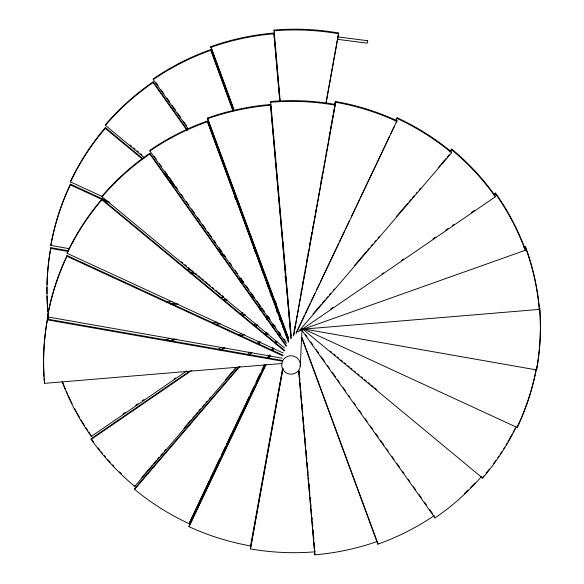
<?xml version="1.0" encoding="UTF-8"?>
<svg xmlns="http://www.w3.org/2000/svg" width="584" height="584" viewBox="0 0 584 584"><rect width="100%" height="100%" fill="white"/><g stroke="black" fill="none" stroke-linecap="round" stroke-linejoin="round"><path stroke-width="0.88" d="M282.072 363.503L44.494 383.359L44.53 382.615A247.579 243.513 2.7 0 1 44.18 378.198M44.494 383.359A247.579 243.513 2.7 0 1 47.377 319.857L47.406 319.112L282.211 360.43M282.32 358.196L47.516 316.878L47.552 316.134A247.579 243.513 2.7 0 1 67.043 255.551L283.043 355.211M47.049 296.161A247.579 243.513 2.7 0 0 47.895 311.184L47.859 311.929A247.579 243.513 2.7 0 1 50.742 248.426L50.779 247.682L68.7 250.835M68.81 248.602L50.881 245.448L50.917 244.703A247.579 243.513 2.7 0 1 70.416 184.128L109.31 202.071M47.516 316.878A247.579 243.513 2.7 0 1 67.007 256.296L67.043 255.551M283.145 352.977L67.145 253.325L67.182 252.58A247.579 243.513 2.7 0 1 101.959 199.049L284.437 350.239M50.881 245.448A247.579 243.513 2.7 0 1 70.379 184.873L70.416 184.128M102.791 196.786L70.518 181.894L70.555 181.149A247.579 243.513 2.7 0 1 105.332 127.619L142.525 158.439M67.145 253.325A247.579 243.513 2.7 0 1 101.93 199.794L101.959 199.049M284.547 348.006L102.069 196.815L102.105 196.071A247.579 243.513 2.7 0 1 149.796 153.242L286.328 345.648M70.518 181.894A247.579 243.513 2.7 0 1 105.295 128.363L105.332 127.619M144.737 157.95L105.434 125.392L105.47 124.647A247.579 243.513 2.7 0 1 153.161 81.818L187.428 130.101M236.637 367.373L134.773 486.399A247.579 243.513 2.7 0 1 91.155 439.424L91.192 438.679L189.647 371.154M186.749 370.986L91.294 436.445L91.33 435.701M286.291 346.392L149.76 153.986L149.796 153.242M286.43 343.414L149.898 151.015L149.935 150.27A247.579 243.513 2.7 0 1 207.291 121.056L288.584 341.552M186.865 130.101L153.125 82.556L153.161 81.818M188.588 129.356L153.271 79.585L153.3 78.84A247.579 243.513 2.7 0 1 210.656 49.625L233.031 110.31M264.603 364.92L189.099 523.665A247.579 243.513 2.7 0 1 134.627 489.377L134.663 488.633L238.9 366.84M134.773 486.399L134.802 485.654M288.547 342.297L207.291 121.056M288.693 339.319L207.429 118.078A247.579 243.513 2.7 0 1 270.538 104.478L291.08 338.034M232.994 111.048L210.656 49.625M234.082 110.639L210.795 46.654A247.579 243.513 2.7 0 1 273.911 33.047L279.904 101.207M282.634 368.146L250.58 545.916A247.579 243.513 2.7 0 1 188.961 526.644L265.676 364.679M189.099 523.665L209.087 480.975M291.044 338.778L270.538 104.478M291.182 335.807L270.677 101.499A247.579 243.513 2.7 0 1 335.245 104.434L293.599 335.917M279.787 101.047L273.911 33.047M274.049 30.076L274.013 30.821A247.579 243.513 2.7 0 1 338.581 33.748L338.611 33.003A247.579 243.513 2.7 0 0 274.049 30.076L280.247 101.704M314.842 550.004L315.002 551.822A247.579 243.513 2.7 0 1 250.441 548.887L282.853 368.584M250.58 545.916L250.616 545.171M300.264 366.606A9.373 9.22 2.7 0 0 287.839 356.306A9.373 9.22 2.7 0 0 284.999 372.03A9.373 9.22 2.7 0 0 300.264 366.606L302.037 328.872M334.866 104.894L335.384 101.463A247.579 243.513 2.7 0 1 397.003 120.727L296.037 333.69M377.125 541.499A247.579 243.513 2.7 0 1 314.864 554.8L309.943 497.714M395.937 120.961L397.142 117.756A247.579 243.513 2.7 0 1 451.614 152.044L451.585 152.789L298.183 332.019M434.452 515.468A247.579 243.513 2.7 0 1 377.833 544.171L377.87 543.427M449.943 151.891L451.724 149.811L451.76 149.066A247.579 243.513 2.7 0 1 495.371 196.049L495.341 196.793L299.921 330.807M481.574 476.456A247.579 243.513 2.7 0 1 435.051 517.942L435.08 517.198M301.132 329.938L525.264 250.281A247.579 243.513 2.7 0 0 495.48 193.815L495.517 193.07L494.013 194.1M302.928 329.223L482.603 478.084L482.632 477.34A247.579 243.513 2.7 0 0 483.786 475.982M525.264 250.281L525.301 249.536A247.579 243.513 2.7 0 0 495.517 193.07M523.724 247.171L525.439 246.558L525.403 247.302A247.579 243.513 2.7 0 1 539.331 309.403L301.753 329.252M303.724 329.026L517.234 427.532L517.271 426.787A247.579 243.513 2.7 0 0 519.139 422.765M539.331 309.403L539.368 308.659A247.579 243.513 2.7 0 0 525.439 246.558M536.594 369.928L536.623 369.183A247.579 243.513 2.7 0 0 539.506 305.68L539.47 306.425A247.579 243.513 2.7 0 1 536.594 369.928L303.578 328.931M326.149 102.134L338.611 33.003M326.113 102.879L338.581 33.748M250.441 548.887L282.984 368.431M334.734 105.047L335.384 101.463M294.066 331.143L294.876 326.653M295.197 324.857L295.526 323.062M296.329 318.572L296.657 316.776M299.249 302.41L299.57 300.614M301.03 292.54L301.351 290.744M302.162 286.255L302.483 284.459M302.811 282.663L303.132 280.868M303.943 276.378L304.264 274.582M305.074 270.093L305.396 268.297M306.856 260.216L307.177 258.42M307.987 253.931L308.315 252.135M309.768 244.054L310.097 242.258M310.9 237.768L311.228 235.972M311.549 234.177L311.878 232.381M312.681 227.899L313.009 226.103M313.331 224.307L313.652 222.511M314.462 218.022L314.791 216.226M315.601 211.737L315.922 209.941M318.514 195.574L318.835 193.778M320.295 185.697L320.616 183.902M320.937 182.106L321.748 177.616M322.076 175.82L322.397 174.025M323.207 169.535L323.529 167.739M324.339 163.257L324.668 161.461M326.12 153.38L326.449 151.584M327.252 147.095L327.58 145.299M329.033 137.218L329.361 135.422M329.683 133.626L330.004 131.831M330.814 127.341L331.143 125.545M331.953 121.056L332.274 119.26M332.595 117.464L332.924 115.668M333.734 111.179L334.055 109.383M293.635 335.172L335.245 104.434M367.183 41.084C367.949 39.96 367.854 42.851 367.205 43.143L337.413 39.325M209.875 479.325L214.956 468.638M215.737 466.988L219.65 458.769M221.606 454.651L225.519 446.424M226.3 444.782L249.383 396.251M250.164 394.609L254.077 386.382M256.033 382.272L259.946 374.045M261.902 369.928L264.253 364.993M267.771 357.591L268.947 355.123M274.816 342.786L275.597 341.144M278.729 334.559L279.51 332.916M267.735 358.335L269.304 355.043M271.648 350.108L272.823 347.641M275.166 342.706L275.955 341.063M278.692 335.304L279.86 332.836M282.605 327.077L283.773 324.609M268.808 358.101L269.976 355.634M272.327 350.699L273.502 348.232M275.845 343.297L276.626 341.647M279.364 335.895L280.152 334.245M188.961 526.644L266.034 364.606M269.158 358.021L270.334 355.554M272.684 350.619L273.852 348.152M275.809 344.042L276.984 341.574M279.334 336.632L280.502 334.165M395.967 120.224L397.142 117.756M296.46 332.121L304.286 315.674M305.067 314.024L310.155 303.337M310.936 301.687L314.849 293.467M316.805 289.35L319.543 283.59M320.324 281.948L338.713 243.287M339.494 241.645L344.582 230.95M345.363 229.308L349.276 221.081M351.232 216.971L355.145 208.743M355.926 207.094L359.839 198.874M360.62 197.224L389.572 136.357M390.353 134.714L394.266 126.487M396.222 122.377L397.003 120.727M141.912 477.354L152.57 464.893M153.76 463.514L156.125 460.739M157.308 459.36L159.089 457.279M160.863 455.206L162.644 453.133M164.418 451.052L165.6 449.673M183.96 428.218L191.07 419.918M192.253 418.531L194.625 415.764M195.808 414.377L197.582 412.304M198.772 410.917L200.546 408.844M202.319 406.763L204.101 404.69M205.875 402.617L207.057 401.23M209.43 398.463L210.612 397.076M225.417 379.775L232.527 371.475M233.709 370.088L236.082 367.321M271.618 325.799L272.801 324.419M247.302 354.919L249.667 352.152M256.777 343.845L259.143 341.078M265.07 334.157L266.253 332.771M272.173 325.85L273.356 324.47M279.283 317.55L280.466 316.163M248.974 355.072L251.339 352.305M258.449 344.005L260.223 341.925M265.552 335.698L267.925 332.931M272.662 327.39L274.436 325.317M279.765 319.09L280.955 317.703M134.627 489.377L240.053 366.197M249.529 355.123L251.894 352.356M259.004 344.056L260.778 341.976M266.114 335.749L267.888 333.676M273.217 327.449L274.998 325.368M279.736 319.835L280.919 318.448M449.979 151.147L451.76 149.066M313.024 313.973L321.317 304.286M322.507 302.906L324.872 300.132M326.054 298.752L327.836 296.672M329.61 294.599L330.792 293.212M333.165 290.445L334.347 289.065M354.488 265.537L366.329 251.697M367.518 250.31L369.292 248.237M371.066 246.156L372.847 244.083M374.621 242.01L375.804 240.623M378.176 237.856L379.359 236.469M396.536 216.401L407.793 203.254M408.975 201.867L411.34 199.1M412.53 197.721L414.304 195.64M416.078 193.567L417.268 192.18M419.633 189.413L420.816 188.026M438.584 167.272L446.286 158.271M447.468 156.892L449.249 154.811M122.895 414.049L125.151 412.508M135.671 405.289L137.926 403.741M142.438 400.653L143.941 399.617M174.003 379.001L175.507 377.972M218.314 349.334L221.321 347.268M238.608 335.413L241.615 333.354M253.638 325.106L255.142 324.076M265.669 316.856L267.173 315.827M276.188 309.644L277.692 308.615M220.467 350.02L223.475 347.954M240.761 336.099L243.01 334.559M255.04 326.31L257.296 324.762M266.311 318.579L268.567 317.032M276.838 311.36L278.342 310.33M91.155 439.424L191.866 370.351M221.183 350.247L224.942 347.67M241.477 336.333L244.484 334.267M255.756 326.536L258.011 324.989M266.275 319.324L269.282 317.258M276.801 312.104L278.305 311.075M493.976 194.844L495.48 193.815M330.77 308.929L333.026 307.388M381.878 273.881L383.381 272.852M401.42 260.479L403.675 258.931M432.992 238.827L435.248 237.286M445.767 230.067L448.023 228.519M452.534 225.431L454.038 224.395M471.324 212.539L474.325 210.481M165.557 340.078L169.849 338.552M212.788 323.288L216.219 322.069M239.411 313.827L242.842 312.608M258.303 307.118L260.88 306.198M273.757 301.621L275.473 301.008M169.747 340.786L174.893 338.954M216.117 324.303L218.693 323.39M241.878 315.148L244.455 314.228M259.916 308.739L261.632 308.126M274.509 303.549L276.232 302.935M170.572 341.224L176.58 339.085M216.08 325.047L220.372 323.521M242.703 315.586L245.28 314.666M259.88 309.483L262.457 308.564M274.48 304.293L276.196 303.68M166.652 302.001L172.09 301.548M220.153 297.533L223.781 297.234M250.076 295.037L252.799 294.803M270.027 293.365L271.837 293.212M170.17 303.935L176.521 303.403M222.767 299.541L226.395 299.234M251.784 297.117L253.595 296.964M270.83 295.526L272.64 295.373M171.952 304.527L178.295 303.994M223.636 300.205L227.264 299.906M251.748 297.855L254.471 297.628M337.88 36.894L367.467 40.69M186.208 269.261L191.588 270.209M238.192 278.407L241.776 279.043M266.866 283.459L268.662 283.773M189.691 272.122L194.173 272.918M239.878 280.955L243.462 281.59M267.654 285.846L269.45 286.16M50.742 248.426L67.773 251.419M189.654 272.867L195.925 273.976M240.739 281.86L243.426 282.335M267.625 286.591L269.414 286.905M47.377 319.857L282.182 361.175M217.825 249.857L221.964 251.77M261.683 270.093L263.34 270.859M220.204 253.237L224.344 255.142M263.238 273.093L264.895 273.852M70.379 184.873L109.274 202.816M220.993 254.361L224.307 255.887M263.202 273.838L265.683 274.984M67.007 256.296L283.006 355.955M130.035 145L131.436 146.161M133.546 147.905L134.948 149.066M137.05 150.811L138.459 151.971M140.561 153.716L141.963 154.884M167.228 175.813L169.338 177.558M163.688 173.652L170.002 178.887M253.522 248.083L256.332 250.412M167.79 179.376L174.112 184.61M254.821 251.478L256.923 253.222M284.999 276.48L286.401 277.648M105.295 128.363L142.489 159.184M169.864 181.865L176.178 187.099M255.485 252.806L257.595 254.551M284.963 277.225L286.364 278.393M330.34 351.159L331.741 352.32M333.844 354.065L335.252 355.225M337.355 356.97L338.757 358.138M340.866 359.883L342.268 361.043M344.377 362.788L345.779 363.949M347.882 365.693L349.29 366.854M350.692 368.022L352.094 369.183M354.196 370.928L355.605 372.088M357.707 373.833L359.109 375.001M361.219 376.746L362.62 377.906M364.73 379.651L366.132 380.812M368.234 382.556L369.643 383.724M371.044 384.885L373.147 386.63M374.556 387.791L376.658 389.535M181.412 261.785L182.814 262.946M184.916 264.691L186.325 265.851M188.428 267.596L189.829 268.757M191.939 270.502L193.341 271.669M195.443 273.414L196.852 274.575M198.253 275.736L200.356 277.48M201.765 278.648L203.867 280.393M205.269 281.554L207.378 283.298M208.78 284.459L210.182 285.62M212.291 287.364L213.693 288.532M215.795 290.277L217.204 291.438M218.606 292.599L220.708 294.343M222.117 295.511L223.519 296.672M101.93 199.794L284.401 350.984M155.935 82.556L158.045 85.527M161.213 89.98L163.849 93.695M167.009 98.156L169.645 101.864M172.28 105.58L175.441 110.04M177.551 113.011L180.712 117.472M183.347 121.18L186.515 125.64M233.396 192.501L236.556 196.954M283.999 263.815L285.058 265.304M234.87 196.961L238.031 201.414M234.834 197.706L239.053 203.648M284.912 268.275L285.97 269.764M305.403 334.45L306.987 336.676M310.673 341.874L312.783 344.852M315.951 349.305L318.587 353.021M321.222 356.736L324.383 361.189M327.544 365.65L329.653 368.621M332.289 372.337L335.45 376.789M337.559 379.761L339.669 382.732M342.83 387.192L345.465 390.908M348.633 395.361L349.685 396.85M353.904 402.792L355.481 405.019M359.175 410.224L361.284 413.195M364.971 418.392L367.081 421.363M370.241 425.824L372.877 429.539M375.519 433.248L378.155 436.963M380.79 440.679L383.951 445.139M386.586 448.848L388.17 451.082M391.857 456.279L393.966 459.25M397.127 463.711L399.763 467.419M402.398 471.135L403.982 473.369M408.201 479.311L409.778 481.537M413.472 486.735L415.582 489.706M418.743 494.166L421.378 497.882M424.539 502.335L426.649 505.306M429.809 509.766L432.445 513.482M301.68 329.989L435.051 517.942M154.154 156.213L156.257 159.184M159.425 163.637L161.534 166.608M164.695 171.068L167.331 174.784M169.966 178.5L173.127 182.953M175.762 186.668L177.346 188.895M181.033 194.1L183.142 197.071M186.311 201.524L188.946 205.239M191.581 208.955L194.742 213.408M197.377 217.124L200.013 220.84M202.648 224.555L205.809 229.016M207.919 231.987L211.612 237.184M213.722 240.155L215.824 243.126M218.993 247.587L221.628 251.295M224.263 255.011L225.84 257.245M229.534 262.442L231.644 265.413M235.33 270.611L237.44 273.582M240.601 278.042L243.236 281.758M245.879 285.474L249.039 289.927M251.149 292.898L254.31 297.358M256.945 301.074L260.106 305.527M262.216 308.498L264.326 311.469M267.487 315.929L270.122 319.645M273.29 324.098L275.925 327.814M278.561 331.529L280.137 333.756M283.831 338.954L285.941 341.932M210.795 46.654L233.797 109.04M282.955 242.367L283.59 244.076M282.605 242.251L283.554 244.82M282.503 244.484L283.13 246.192M301.928 337.464L377.556 542.572M301.578 337.348L377.833 544.171M207.429 118.078L288.73 338.581M299.103 370.979L299.263 372.789M299.658 377.337L299.899 380.06M300.22 383.695L300.461 386.425M300.862 390.966L301.016 392.784M301.417 397.332L301.658 400.055M301.979 403.69L302.22 406.42M302.614 410.961L302.775 412.779M303.176 417.326L303.417 420.049M303.819 424.597L303.979 426.408M304.373 430.956L304.534 432.773M304.936 437.314L305.176 440.044M305.498 443.679L305.731 446.402M306.133 450.95L306.293 452.768M306.695 457.309L306.856 459.126M307.25 463.674L307.491 466.397M307.812 470.032L308.053 472.763M308.454 477.303L308.608 479.121M309.009 483.661L309.25 486.392M309.571 490.027L309.812 492.75M310.206 497.298L310.367 499.116M310.768 503.656L311.009 506.386M311.33 510.022L311.564 512.745M311.966 517.293L312.126 519.11M312.528 523.651L312.768 526.381M313.082 530.016L313.323 532.739M313.725 537.28L313.885 539.098M314.287 543.646L314.447 545.463M298.833 371.387L300.432 389.564M300.592 391.382L308.023 475.902M308.184 477.719L309.783 495.896M298.643 370.314L314.864 554.8M516.219 426.955A247.579 243.513 2.7 0 1 482.603 478.084M515.073 428.598A247.579 243.513 2.7 0 1 513.044 432.547M512.204 434.116A247.579 243.513 2.7 0 1 507.868 441.862M506.97 443.395A247.579 243.513 2.7 0 1 506.058 444.92M504.664 447.198A247.579 243.513 2.7 0 1 503.722 448.702M501.809 451.702A247.579 243.513 2.7 0 1 500.342 453.929M498.853 456.141A247.579 243.513 2.7 0 1 497.845 457.608M495.801 460.521A247.579 243.513 2.7 0 1 493.706 463.404M489.407 469.069A247.579 243.513 2.7 0 1 486.063 473.244M475.033 482.983A247.579 243.513 2.7 0 1 470.697 487.472M468.171 489.991A247.579 243.513 2.7 0 1 464.302 493.699M536.732 366.949A247.579 243.513 2.7 0 1 517.234 427.532M536.112 369.687A247.579 243.513 2.7 0 1 530.608 392.046M530.36 392.901A247.579 243.513 2.7 0 1 523.651 412.151M523.322 412.976A247.579 243.513 2.7 0 1 521.979 416.261M521.629 417.078A247.579 243.513 2.7 0 1 519.505 421.955M91.294 436.445A247.579 243.513 2.7 0 1 62.13 381.644M90.301 434.24A247.579 243.513 2.7 0 1 88.783 432.043M87.782 430.569A247.579 243.513 2.7 0 1 85.819 427.597M84.373 425.349A247.579 243.513 2.7 0 1 82.957 423.093M82.49 422.334A247.579 243.513 2.7 0 1 81.103 420.049M79.745 417.757A247.579 243.513 2.7 0 1 77.095 413.122M76.241 411.559A247.579 243.513 2.7 0 1 74.555 408.428M72.117 403.683A247.579 243.513 2.7 0 1 68.291 395.66M67.561 394.039A247.579 243.513 2.7 0 1 66.488 391.601M65.445 389.148A247.579 243.513 2.7 0 1 62.473 381.732M121.457 473.755A247.579 243.513 2.7 0 1 119.53 471.887M113.88 466.171A247.579 243.513 2.7 0 1 112.654 464.871M110.223 462.258A247.579 243.513 2.7 0 1 107.828 459.608M105.478 456.922A247.579 243.513 2.7 0 1 104.317 455.564M102.594 453.512A247.579 243.513 2.7 0 1 100.893 451.447M99.776 450.06A247.579 243.513 2.7 0 1 98.112 447.964M93.798 442.285A247.579 243.513 2.7 0 1 91.703 439.402M48.151 319.317A247.579 243.513 2.7 0 1 47.72 314.907L47.757 314.163A247.579 243.513 2.7 0 0 48.187 318.572M270.647 102.244A247.579 243.513 2.7 0 1 335.209 105.178M207.393 118.822A247.579 243.513 2.7 0 1 270.502 105.222M397.105 118.494A247.579 243.513 2.7 0 1 451.585 152.789M210.766 47.399A247.579 243.513 2.7 0 1 273.874 33.792M105.434 125.392A247.579 243.513 2.7 0 1 153.125 82.556M153.271 79.585A247.579 243.513 2.7 0 1 210.62 50.37M46.997 293.504A247.579 243.513 2.7 0 1 46.99 287.306M47.041 284.649A247.579 243.513 2.7 0 1 50.779 247.682M102.069 196.815A247.579 243.513 2.7 0 1 149.76 153.986M149.898 151.015A247.579 243.513 2.7 0 1 207.254 121.8M335.347 102.2A247.579 243.513 2.7 0 1 396.967 121.472M44.063 376.432A247.579 243.513 2.7 0 1 47.406 319.112M451.724 149.811A247.579 243.513 2.7 0 1 495.341 196.793"/></g></svg>
